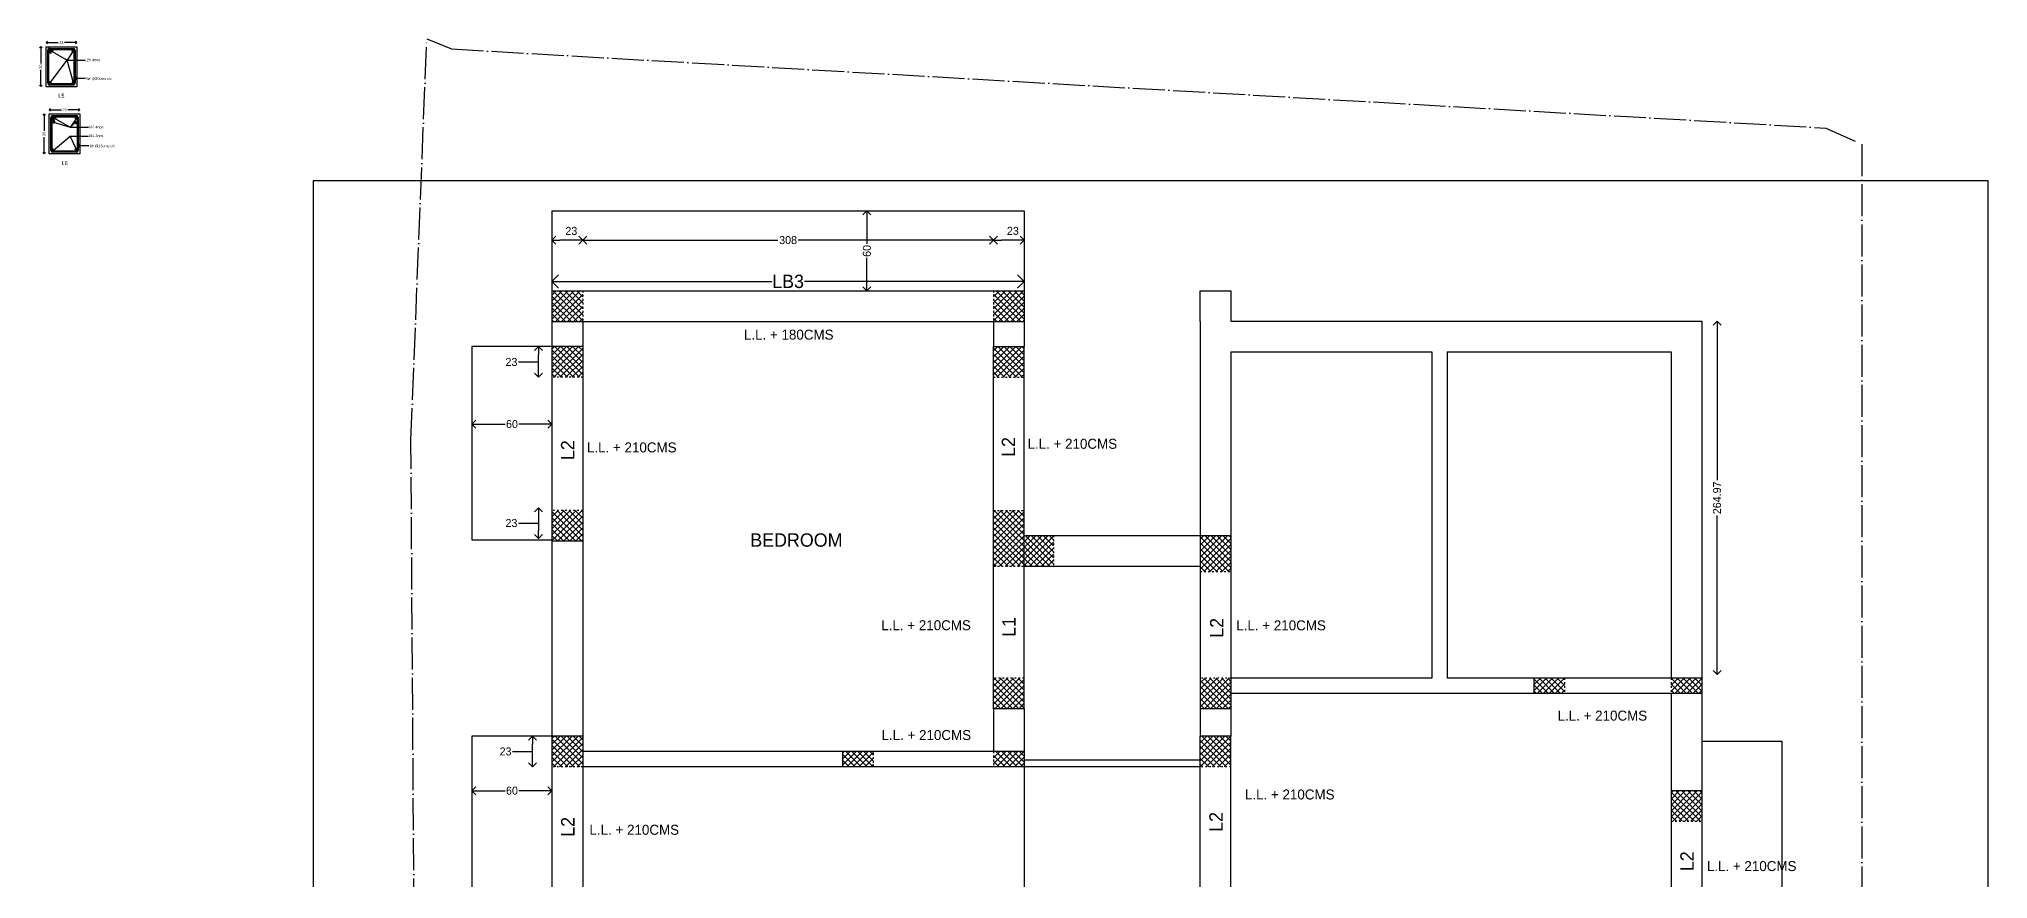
# Model space of a CAD drawing. Header units: metres. Extents: x -16 to 65907, y -5261 to 15511.
# Drawn here: x 17511 to 18972, y 2420 to 3050 of the extents above; entities that cross this region are included whole.
import ezdxf

# ---------------------------------------------------------------- set-up
doc = ezdxf.new("R2010")
doc.units = ezdxf.units.M
doc.header["$PDMODE"] = 67
doc.header["$PDSIZE"] = -5
doc.linetypes.add('ACAD_ISO03W100', pattern=[30, 12, -18])
doc.linetypes.add('ACAD_ISO04W100', pattern=[30, 24, -3, 0, -3])
doc.layers.get('0').update_dxf_attribs({"color": 6})
for name, color, linetype in [('BC-BOUNDARY', 3, 'ACAD_ISO04W100'), ('BC-CILL', 23, 'Continuous'), ('BC-DIMENSION', 8, 'Continuous'), ('BC-HATCH', 8, 'Continuous'), ('BC-LINTELS', 134, 'Continuous'), ('BC-SUNSHADE', 64, 'Continuous'), ('BC-TEXT', 7, 'Continuous'), ('BC-WALLS', 1, 'Continuous'), ('BC-WHITECOLOR', 7, 'Continuous')]:
    doc.layers.add(name, color=color, linetype=linetype)
doc.styles.add('BC-1IN10-1', font='FreeSans.ttf', dxfattribs={"height": 2})
doc.styles.add('BC-1IN10-3', font='FreeSans.ttf', dxfattribs={"height": 6})
doc.styles.add('BC-1IN50-1', font='FreeSans.ttf', dxfattribs={"height": 10})
doc.dimstyles.new('BC-1IN10-1', dxfattribs={"dimtxt": 2, "dimasz": 2, "dimexe": 0.18, "dimexo": 0.0625, "dimgap": 1, "dimtad": 0, "dimtoh": 1, "dimzin": 12, "dimdsep": 46, "dimtxsty": 'BC-1IN10-1', "dimblk": 'OPEN90', "dimcen": 0.09, "dimse1": 1, "dimse2": 1, "dimclrd": 256, "dimclre": 256, "dimclrt": 7, "dimadec": 0, "dimazin": 0, "dimtfac": 1, "dimtdec": 1, "dimtofl": 0, "dimtmove": 1, "dimatfit": 3, "dimldrblk": 'OPEN90', "dimfxl": 1, "dimtolj": 1, "dimtzin": 0, "dimlwd": -1, "dimarcsym": 0})
doc.dimstyles.new('BC-1IN10-3', dxfattribs={"dimtxt": 6, "dimasz": 6, "dimexe": 0.18, "dimexo": 0.0625, "dimgap": 1, "dimtad": 0, "dimtoh": 1, "dimzin": 12, "dimdsep": 46, "dimtxsty": 'BC-1IN10-3', "dimblk": 'OPEN90', "dimcen": 0.09, "dimse1": 1, "dimse2": 1, "dimclrd": 256, "dimclre": 256, "dimclrt": 7, "dimadec": 0, "dimazin": 0, "dimtfac": 1, "dimtdec": 1, "dimtofl": 0, "dimtmove": 1, "dimatfit": 3, "dimldrblk": 'OPEN90', "dimfxl": 1, "dimtolj": 1, "dimtzin": 0, "dimlwd": -3, "dimarcsym": 0})
doc.dimstyles.new('BC-1IN50-1', dxfattribs={"dimtxt": 10, "dimasz": 10, "dimexe": 0.18, "dimexo": 0.0625, "dimgap": 1, "dimtad": 0, "dimdec": 1, "dimzin": 12, "dimdsep": 46, "dimtxsty": 'BC-1IN50-1', "dimblk": 'OPEN90', "dimcen": 0.09, "dimse1": 1, "dimse2": 1, "dimclrd": 8, "dimclre": 256, "dimclrt": 7, "dimadec": 0, "dimazin": 0, "dimtfac": 1, "dimtdec": 0, "dimtofl": 0, "dimtmove": 1, "dimatfit": 3, "dimfxl": 1, "dimtolj": 1, "dimtzin": 0, "dimlwd": -3, "dimarcsym": 0})

# ---------------------------------------------------------------- blocks, each defined once
blk = doc.blocks.new('_OPEN90')
at = {"color": 0, "linetype": 'ByBlock'}
for p, q in [((0, 0), (-1, 0)), ((-0.5, 0.5), (0, 0)), ((0, 0), (-0.5, -0.5))]:
    blk.add_line(p, q, dxfattribs=at)
blk = doc.blocks.new('*D1713')
at = {"layer": 'BC-HATCH', "lineweight": -3}
blk.add_line((18243.7, 2899.6), (18232.7, 2899.6), dxfattribs=at)
at = {"layer": 'Defpoints', "color": 0}
for p in [(18226.7, 2899.6), (18226.7, 2861.5), (18249.7, 2861.5)]:
    blk.add_point(p, dxfattribs=at)
at = {"layer": 'BC-HATCH', "lineweight": -3, "xscale": 6, "yscale": 6, "zscale": 6, "rotation": 180}
blk.add_blockref('_OPEN90', (18226.7, 2899.6), dxfattribs=at)
at = {"layer": 'BC-HATCH', "lineweight": -3, "xscale": 6, "yscale": 6, "zscale": 6}
blk.add_blockref('_OPEN90', (18249.7, 2899.6), dxfattribs=at)
at = {"layer": 'BC-HATCH', "color": 7, "insert": (18241.2, 2906.5), "char_height": 6, "attachment_point": 5, "style": 'BC-1IN10-3'}
blk.add_mtext('\\A1;23', dxfattribs=at)
blk = doc.blocks.new('*D1714')
at = {"layer": 'BC-HATCH', "lineweight": -3}
for p, q in [((17924.7, 2899.6), (18065.1, 2899.6)), ((18220.7, 2899.6), (18080.3, 2899.6))]:
    blk.add_line(p, q, dxfattribs=at)
at = {"layer": 'Defpoints', "color": 0}
for p in [(17918.7, 2899.6), (17918.7, 2861.5), (18226.7, 2861.5)]:
    blk.add_point(p, dxfattribs=at)
at = {"layer": 'BC-HATCH', "lineweight": -3, "xscale": 6, "yscale": 6, "zscale": 6, "rotation": 180}
blk.add_blockref('_OPEN90', (17918.7, 2899.6), dxfattribs=at)
at = {"layer": 'BC-HATCH', "lineweight": -3, "xscale": 6, "yscale": 6, "zscale": 6}
blk.add_blockref('_OPEN90', (18226.7, 2899.6), dxfattribs=at)
at = {"layer": 'BC-HATCH', "color": 7, "insert": (18072.7, 2899.6), "char_height": 6, "attachment_point": 5, "style": 'BC-1IN10-3'}
blk.add_mtext('\\A1;308', dxfattribs=at)
blk = doc.blocks.new('*D1715')
at = {"layer": 'BC-HATCH', "lineweight": -3}
blk.add_line((17912.7, 2899.6), (17901.7, 2899.6), dxfattribs=at)
at = {"layer": 'Defpoints', "color": 0}
for p in [(17895.7, 2899.6), (17895.7, 2861.5), (17918.7, 2861.5)]:
    blk.add_point(p, dxfattribs=at)
at = {"layer": 'BC-HATCH', "lineweight": -3, "xscale": 6, "yscale": 6, "zscale": 6, "rotation": 180}
blk.add_blockref('_OPEN90', (17895.7, 2899.6), dxfattribs=at)
at = {"layer": 'BC-HATCH', "lineweight": -3, "xscale": 6, "yscale": 6, "zscale": 6}
blk.add_blockref('_OPEN90', (17918.7, 2899.6), dxfattribs=at)
at = {"layer": 'BC-HATCH', "color": 7, "insert": (17910.2, 2906.5), "char_height": 6, "attachment_point": 5, "style": 'BC-1IN10-3'}
blk.add_mtext('\\A1;23', dxfattribs=at)
blk = doc.blocks.new('*D1743')
at = {"layer": 'BC-DIMENSION', "linetype": 'Continuous', "lineweight": -3}
for p, q in [((18769.1, 2832.8), (18769.1, 2719.5)), ((18769.1, 2579.8), (18769.1, 2693.1))]:
    blk.add_line(p, q, dxfattribs=at)
at = {"layer": 'Defpoints', "color": 0}
for p in [(18757.7, 2838.8), (18769.1, 2838.8), (18757.7, 2573.8)]:
    blk.add_point(p, dxfattribs=at)
at = {"layer": 'BC-DIMENSION', "lineweight": -3, "xscale": 6, "yscale": 6, "zscale": 6}
for p, rotation in [((18769.1, 2838.8), 90), ((18769.1, 2573.8), 270)]:
    blk.add_blockref('_OPEN90', p, dxfattribs=dict(at, rotation=rotation))
at = {"layer": 'BC-DIMENSION', "color": 7, "insert": (18769.1, 2706.3), "char_height": 6, "attachment_point": 5, "rotation": 90, "style": 'BC-1IN10-3'}
blk.add_mtext('\\A1;264.97', dxfattribs=at)
blk = doc.blocks.new('*D1757')
at = {"layer": 'BC-WHITECOLOR', "linetype": 'Continuous'}
for p, q in [((17518.4, 3047.7), (17525.5, 3047.7)), ((17537.4, 3047.7), (17530.3, 3047.7))]:
    blk.add_line(p, q, dxfattribs=at)
at = {"layer": 'Defpoints', "color": 0}
for p in [(17516.4, 3044.7), (17539.4, 3047.7), (17539.4, 3044.7)]:
    blk.add_point(p, dxfattribs=at)
at = {"layer": 'BC-WHITECOLOR', "xscale": 2, "yscale": 2, "zscale": 2, "rotation": 180}
blk.add_blockref('_OPEN90', (17516.4, 3047.7), dxfattribs=at)
at = {"layer": 'BC-WHITECOLOR', "xscale": 2, "yscale": 2, "zscale": 2}
blk.add_blockref('_OPEN90', (17539.4, 3047.7), dxfattribs=at)
at = {"layer": 'BC-WHITECOLOR', "color": 7, "insert": (17527.9, 3047.7), "char_height": 2, "attachment_point": 5, "style": 'BC-1IN10-1'}
blk.add_mtext('\\A1;23', dxfattribs=at)
blk = doc.blocks.new('*D1758')
at = {"layer": 'BC-WHITECOLOR', "linetype": 'Continuous'}
for p, q in [((17512.4, 3042.7), (17512.4, 3032.1)), ((17512.4, 3016.7), (17512.4, 3027.3))]:
    blk.add_line(p, q, dxfattribs=at)
at = {"layer": 'Defpoints', "color": 0}
for p in [(17512.4, 3044.7), (17516.4, 3044.7), (17516.4, 3014.7)]:
    blk.add_point(p, dxfattribs=at)
at = {"layer": 'BC-WHITECOLOR', "xscale": 2, "yscale": 2, "zscale": 2}
for p, rotation in [((17512.4, 3044.7), 90), ((17512.4, 3014.7), 270)]:
    blk.add_blockref('_OPEN90', p, dxfattribs=dict(at, rotation=rotation))
at = {"layer": 'BC-WHITECOLOR', "color": 7, "insert": (17512.4, 3029.7), "char_height": 2, "attachment_point": 5, "rotation": 90, "style": 'BC-1IN10-1'}
blk.add_mtext('\\A1;30', dxfattribs=at)
blk = doc.blocks.new('*D1947')
at = {"layer": 'BC-DIMENSION', "color": 8, "linetype": 'Continuous', "lineweight": -3}
for p, q in [((17905.7, 2868.6), (18060.4, 2868.6)), ((18239.7, 2868.6), (18085, 2868.6))]:
    blk.add_line(p, q, dxfattribs=at)
at = {"layer": 'Defpoints', "color": 0}
for p in [(18249.7, 2868.6), (17895.7, 2861.5), (18249.7, 2861.5)]:
    blk.add_point(p, dxfattribs=at)
at = {"layer": 'BC-DIMENSION', "color": 8, "lineweight": -3, "xscale": 10, "yscale": 10, "zscale": 10, "rotation": 180}
blk.add_blockref('_OPEN90', (17895.7, 2868.6), dxfattribs=at)
at = {"layer": 'BC-DIMENSION', "color": 8, "lineweight": -3, "xscale": 10, "yscale": 10, "zscale": 10}
blk.add_blockref('_OPEN90', (18249.7, 2868.6), dxfattribs=at)
at = {"layer": 'BC-DIMENSION', "color": 7, "insert": (18072.7, 2868.6), "char_height": 10, "attachment_point": 5, "style": 'BC-1IN50-1'}
blk.add_mtext('\\A1;{LB3}', dxfattribs=at)
blk = doc.blocks.new('*D1951')
at = {"layer": 'BC-HATCH', "lineweight": -3}
for p, q in [((17841.7, 2761.6), (17860.5, 2761.6)), ((17889.7, 2761.6), (17870.9, 2761.6))]:
    blk.add_line(p, q, dxfattribs=at)
at = {"layer": 'Defpoints', "color": 0}
for p in [(17835.7, 2819.7), (17895.7, 2819.7), (17835.7, 2761.6)]:
    blk.add_point(p, dxfattribs=at)
at = {"layer": 'BC-HATCH', "lineweight": -3, "xscale": 6, "yscale": 6, "zscale": 6, "rotation": 180}
blk.add_blockref('_OPEN90', (17835.7, 2761.6), dxfattribs=at)
at = {"layer": 'BC-HATCH', "lineweight": -3, "xscale": 6, "yscale": 6, "zscale": 6}
blk.add_blockref('_OPEN90', (17895.7, 2761.6), dxfattribs=at)
at = {"layer": 'BC-HATCH', "color": 7, "insert": (17865.7, 2761.6), "char_height": 6, "attachment_point": 5, "style": 'BC-1IN10-3'}
blk.add_mtext('\\A1;60', dxfattribs=at)
blk = doc.blocks.new('*D1952')
at = {"layer": 'BC-HATCH', "lineweight": -3}
for p, q in [((17870.6, 2808.2), (17872.6, 2808.2)), ((17872.6, 2808.2), (17885.6, 2808.2)), ((17885.6, 2802.7), (17885.6, 2813.7))]:
    blk.add_line(p, q, dxfattribs=at)
at = {"layer": 'Defpoints', "color": 0}
for p in [(17885.6, 2819.7), (17895.7, 2819.7), (17895.7, 2796.7)]:
    blk.add_point(p, dxfattribs=at)
at = {"layer": 'BC-HATCH', "lineweight": -3, "xscale": 6, "yscale": 6, "zscale": 6}
for p, rotation in [((17885.6, 2819.7), 90), ((17885.6, 2796.7), 270)]:
    blk.add_blockref('_OPEN90', p, dxfattribs=dict(at, rotation=rotation))
at = {"layer": 'BC-HATCH', "color": 7, "insert": (17865.3, 2808.2), "char_height": 6, "attachment_point": 5, "style": 'BC-1IN10-3'}
blk.add_mtext('\\A1;23', dxfattribs=at)
blk = doc.blocks.new('*D1953')
at = {"layer": 'BC-HATCH', "lineweight": -3}
for p, q in [((17885.6, 2692.9), (17885.6, 2681.9)), ((17870.6, 2687.4), (17872.6, 2687.4)), ((17872.6, 2687.4), (17885.6, 2687.4))]:
    blk.add_line(p, q, dxfattribs=at)
at = {"layer": 'Defpoints', "color": 0}
for p in [(17895.7, 2698.9), (17885.6, 2675.9), (17895.7, 2675.9)]:
    blk.add_point(p, dxfattribs=at)
at = {"layer": 'BC-HATCH', "lineweight": -3, "xscale": 6, "yscale": 6, "zscale": 6}
for p, rotation in [((17885.6, 2698.9), 90), ((17885.6, 2675.9), 270)]:
    blk.add_blockref('_OPEN90', p, dxfattribs=dict(at, rotation=rotation))
at = {"layer": 'BC-HATCH', "color": 7, "insert": (17865.3, 2687.4), "char_height": 6, "attachment_point": 5, "style": 'BC-1IN10-3'}
blk.add_mtext('\\A1;23', dxfattribs=at)
blk = doc.blocks.new('*D1957')
at = {"layer": 'BC-HATCH', "lineweight": -3}
for p, q in [((18131.8, 2915.5), (18131.8, 2896.7)), ((18131.8, 2867.5), (18131.8, 2886.3))]:
    blk.add_line(p, q, dxfattribs=at)
at = {"layer": 'Defpoints', "color": 0}
for p in [(18072.7, 2921.5), (18131.8, 2921.5), (18072.7, 2861.5)]:
    blk.add_point(p, dxfattribs=at)
at = {"layer": 'BC-HATCH', "lineweight": -3, "xscale": 6, "yscale": 6, "zscale": 6}
for p, rotation in [((18131.8, 2921.5), 90), ((18131.8, 2861.5), 270)]:
    blk.add_blockref('_OPEN90', p, dxfattribs=dict(at, rotation=rotation))
at = {"layer": 'BC-HATCH', "color": 7, "insert": (18131.8, 2891.5), "char_height": 6, "attachment_point": 5, "rotation": 90, "style": 'BC-1IN10-3'}
blk.add_mtext('\\A1;60', dxfattribs=at)
blk = doc.blocks.new('*D1958')
at = {"layer": 'BC-HATCH', "lineweight": -3}
for p, q in [((17841.7, 2486.7), (17860.5, 2486.7)), ((17889.7, 2486.7), (17870.9, 2486.7))]:
    blk.add_line(p, q, dxfattribs=at)
at = {"layer": 'Defpoints', "color": 0}
for p in [(17835.7, 2504.6), (17895.7, 2504.6), (17835.7, 2486.7)]:
    blk.add_point(p, dxfattribs=at)
at = {"layer": 'BC-HATCH', "lineweight": -3, "xscale": 6, "yscale": 6, "zscale": 6, "rotation": 180}
blk.add_blockref('_OPEN90', (17835.7, 2486.7), dxfattribs=at)
at = {"layer": 'BC-HATCH', "lineweight": -3, "xscale": 6, "yscale": 6, "zscale": 6}
blk.add_blockref('_OPEN90', (17895.7, 2486.7), dxfattribs=at)
at = {"layer": 'BC-HATCH', "color": 7, "insert": (17865.7, 2486.7), "char_height": 6, "attachment_point": 5, "style": 'BC-1IN10-3'}
blk.add_mtext('\\A1;60', dxfattribs=at)
blk = doc.blocks.new('*D1959')
at = {"layer": 'BC-HATCH', "lineweight": -3}
for p, q in [((17866.1, 2516.1), (17868.1, 2516.1)), ((17868.1, 2516.1), (17881.2, 2516.1)), ((17881.2, 2510.6), (17881.2, 2521.6))]:
    blk.add_line(p, q, dxfattribs=at)
at = {"layer": 'Defpoints', "color": 0}
for p in [(17881.2, 2527.6), (17895.7, 2527.6), (17895.7, 2504.6)]:
    blk.add_point(p, dxfattribs=at)
at = {"layer": 'BC-HATCH', "lineweight": -3, "xscale": 6, "yscale": 6, "zscale": 6}
for p, rotation in [((17881.2, 2527.6), 90), ((17881.2, 2504.6), 270)]:
    blk.add_blockref('_OPEN90', p, dxfattribs=dict(at, rotation=rotation))
at = {"layer": 'BC-HATCH', "color": 7, "insert": (17860.9, 2516.1), "char_height": 6, "attachment_point": 5, "style": 'BC-1IN10-3'}
blk.add_mtext('\\A1;23', dxfattribs=at)
blk = doc.blocks.new('*D1967')
at = {"layer": 'BC-WHITECOLOR', "linetype": 'Continuous'}
for p, q in [((17520.8, 2997.3), (17527.9, 2997.3)), ((17539.8, 2997.3), (17532.8, 2997.3))]:
    blk.add_line(p, q, dxfattribs=at)
at = {"layer": 'Defpoints', "color": 0}
for p in [(17541.8, 2997.3), (17518.8, 2994.2), (17541.8, 2994.2)]:
    blk.add_point(p, dxfattribs=at)
at = {"layer": 'BC-WHITECOLOR', "xscale": 2, "yscale": 2, "zscale": 2, "rotation": 180}
blk.add_blockref('_OPEN90', (17518.8, 2997.3), dxfattribs=at)
at = {"layer": 'BC-WHITECOLOR', "xscale": 2, "yscale": 2, "zscale": 2}
blk.add_blockref('_OPEN90', (17541.8, 2997.3), dxfattribs=at)
at = {"layer": 'BC-WHITECOLOR', "color": 7, "insert": (17530.3, 2997.3), "char_height": 2, "attachment_point": 5, "style": 'BC-1IN10-1'}
blk.add_mtext('\\A1;23', dxfattribs=at)
blk = doc.blocks.new('*D1968')
at = {"layer": 'BC-WHITECOLOR', "linetype": 'Continuous'}
for p, q in [((17514.9, 2992.2), (17514.9, 2981.6)), ((17514.9, 2966.2), (17514.9, 2976.8))]:
    blk.add_line(p, q, dxfattribs=at)
at = {"layer": 'Defpoints', "color": 0}
for p in [(17514.9, 2994.2), (17518.8, 2994.2), (17518.8, 2964.2)]:
    blk.add_point(p, dxfattribs=at)
at = {"layer": 'BC-WHITECOLOR', "xscale": 2, "yscale": 2, "zscale": 2}
for p, rotation in [((17514.9, 2994.2), 90), ((17514.9, 2964.2), 270)]:
    blk.add_blockref('_OPEN90', p, dxfattribs=dict(at, rotation=rotation))
at = {"layer": 'BC-WHITECOLOR', "color": 7, "insert": (17514.9, 2979.2), "char_height": 2, "attachment_point": 5, "rotation": 90, "style": 'BC-1IN10-1'}
blk.add_mtext('\\A1;30', dxfattribs=at)

msp = doc.modelspace()

# ---------------------------------------------------------------- hatches: boundary and pattern name
at = {"layer": 'BC-HATCH', "linetype": 'Continuous'}
h = msp.add_hatch(dxfattribs=at)
h.set_pattern_fill('ANSI37', color=256, style=0)
h.paths.add_polyline_path([(17918.704, 2838.495), (17918.704, 2861.495), (17895.704, 2861.495), (17895.704, 2838.495)])
h = msp.add_hatch(dxfattribs=at)
h.set_pattern_fill('ANSI37', color=256, style=0)
h.paths.add_polyline_path([(18249.704, 2838.495), (18249.704, 2861.495), (18226.704, 2861.495), (18226.704, 2838.495)])
h = msp.add_hatch(dxfattribs=at)
h.set_pattern_fill('ANSI37', color=256, style=0)
h.paths.add_polyline_path([(17918.704, 2796.732), (17918.704, 2819.732), (17895.704, 2819.732), (17895.704, 2796.732)])
h = msp.add_hatch(dxfattribs=at)
h.set_pattern_fill('ANSI37', color=256, style=0)
h.paths.add_polyline_path([(18249.704, 2796.732), (18249.704, 2819.732), (18226.704, 2819.732), (18226.704, 2796.732)])
h = msp.add_hatch(dxfattribs=at)
h.set_pattern_fill('ANSI37', color=256, style=0)
h.paths.add_polyline_path([(17918.704, 2673.732), (17918.704, 2696.732), (17895.704, 2696.732), (17895.704, 2673.732)])
h = msp.add_hatch(dxfattribs=at)
h.set_pattern_fill('ANSI37', color=256, style=0)
h.paths.add_polyline_path([(18249.704, 2654.968), (18249.704, 2696.732), (18226.704, 2696.732), (18226.704, 2654.968)])
h = msp.add_hatch(dxfattribs=at)
h.set_pattern_fill('ANSI37', color=256, style=0)
h.paths.add_polyline_path([(18271.704, 2654.968), (18271.704, 2677.968), (18249.704, 2677.968), (18249.704, 2654.968)])
h = msp.add_hatch(dxfattribs=at)
h.set_pattern_fill('ANSI37', color=256, style=0)
h.paths.add_polyline_path([(18404.704, 2651.068), (18404.704, 2677.968), (18381.704, 2677.968), (18381.704, 2651.068)])
h = msp.add_hatch(dxfattribs=at)
h.set_pattern_fill('ANSI37', color=256, style=0)
h.paths.add_polyline_path([(18249.704, 2548.068), (18249.704, 2571.068), (18226.704, 2571.068), (18226.704, 2548.068)])
h = msp.add_hatch(dxfattribs=at)
h.set_pattern_fill('ANSI37', color=256, style=0)
h.paths.add_polyline_path([(18404.704, 2548.068), (18404.704, 2571.068), (18381.704, 2571.068), (18381.704, 2548.068)])
h = msp.add_hatch(dxfattribs=at)
h.set_pattern_fill('ANSI37', color=256, style=0)
h.paths.add_polyline_path([(18654.704, 2559.568), (18654.704, 2571.068), (18631.704, 2571.068), (18631.704, 2559.568)])
h = msp.add_hatch(dxfattribs=at)
h.set_pattern_fill('ANSI37', color=256, style=0)
h.paths.add_polyline_path([(18757.704, 2559.568), (18757.704, 2571.068), (18734.704, 2571.068), (18734.704, 2559.568)])
h = msp.add_hatch(dxfattribs=at)
h.set_pattern_fill('ANSI37', color=256, style=0)
h.paths.add_polyline_path([(17918.704, 2504.568), (17918.704, 2527.568), (17895.704, 2527.568), (17895.704, 2504.568)])
h = msp.add_hatch(dxfattribs=at)
h.set_pattern_fill('ANSI37', color=256, style=0)
h.paths.add_polyline_path([(18136.704, 2504.568), (18136.704, 2516.068), (18113.704, 2516.068), (18113.704, 2504.568)])
h = msp.add_hatch(dxfattribs=at)
h.set_pattern_fill('ANSI37', color=256, style=0)
h.paths.add_polyline_path([(18249.704, 2504.568), (18249.704, 2516.068), (18226.704, 2516.068), (18226.704, 2504.568)])
h = msp.add_hatch(dxfattribs=at)
h.set_pattern_fill('ANSI37', color=256, style=0)
h.paths.add_polyline_path([(18404.704, 2504.568), (18404.704, 2527.568), (18381.704, 2527.568), (18381.704, 2504.568)])
at = {"layer": 'BC-HATCH', "linetype": 'ACAD_ISO03W100'}
h = msp.add_hatch(dxfattribs=at)
h.set_pattern_fill('ANSI37', color=256, style=0)
h.paths.add_polyline_path([(18757.704, 2463.778), (18757.704, 2486.778), (18734.704, 2486.778), (18734.704, 2463.778)])
at = {"layer": 'BC-WHITECOLOR', "linetype": 'Continuous'}
h = msp.add_hatch(color=256, dxfattribs=at)
edge = h.paths.add_edge_path()
edge.add_arc((17518.952, 3042.122), 0.5, 0, 360)
h = msp.add_hatch(color=256, dxfattribs=at)
edge = h.paths.add_edge_path()
edge.add_arc((17536.852, 3042.122), 0.5, 0, 360)
h = msp.add_hatch(color=256, dxfattribs=at)
edge = h.paths.add_edge_path()
edge.add_arc((17518.952, 3017.222), 0.5, 0, 360)
h = msp.add_hatch(color=256, dxfattribs=at)
edge = h.paths.add_edge_path()
edge.add_arc((17536.852, 3017.222), 0.5, 0, 360)
h = msp.add_hatch(color=256, dxfattribs=at)
edge = h.paths.add_edge_path()
edge.add_arc((17521.4, 2991.647), 0.5, 0, 360)
h = msp.add_hatch(color=256, dxfattribs=at)
edge = h.paths.add_edge_path()
edge.add_arc((17521.4, 2988.059), 0.5, 0, 360)
h = msp.add_hatch(color=256, dxfattribs=at)
edge = h.paths.add_edge_path()
edge.add_arc((17539.3, 2991.647), 0.5, 0, 360)
h = msp.add_hatch(color=256, dxfattribs=at)
edge = h.paths.add_edge_path()
edge.add_arc((17539.3, 2988.059), 0.5, 0, 360)
h = msp.add_hatch(color=256, dxfattribs=at)
edge = h.paths.add_edge_path()
edge.add_arc((17521.4, 2966.747), 0.5, 0, 360)
h = msp.add_hatch(color=256, dxfattribs=at)
edge = h.paths.add_edge_path()
edge.add_arc((17539.3, 2966.747), 0.5, 0, 360)

# ---------------------------------------------------------------- linework, layer by layer
msp.add_line((18404.704, 2571.068), (18404.704, 2571.068))
at = {"layer": 'BC-BOUNDARY'}
for p, q in [((17789.953, 2749.699), (17801.852, 3050.454)), ((17801.852, 3050.454), (17820.392, 3042.952)), ((17820.392, 3042.952), (18850.762, 2983.675)), ((18850.762, 2983.675), (18877.746, 2971.604)), ((18877.746, 2971.604), (18877.746, 1669.38)), ((17797.68, 1584.209), (17789.953, 2749.699))]:
    msp.add_line(p, q, dxfattribs=at)
at = {"layer": 'BC-CILL'}
msp.add_line((18381.704, 2504.568), (18249.704, 2504.568), dxfattribs=at)
at = {"layer": 'BC-LINTELS'}
for p, q in [((17895.704, 2861.495), (17895.704, 2838.495)), ((17895.704, 2861.495), (18249.704, 2861.495)), ((18249.704, 2861.495), (18249.704, 2838.495)), ((17895.704, 2838.495), (18249.704, 2838.495)), ((17895.704, 2819.732), (17895.704, 2673.732)), ((17918.704, 2819.732), (17895.704, 2819.732)), ((17918.704, 2819.732), (17918.704, 2673.732)), ((18226.704, 2548.068), (18226.704, 2819.732)), ((18226.704, 2819.732), (18249.704, 2819.732)), ((18249.704, 2548.068), (18249.704, 2819.732)), ((18249.704, 2677.968), (18404.704, 2677.968)), ((18381.704, 2677.968), (18381.704, 2548.068)), ((18404.704, 2677.968), (18404.704, 2548.068)), ((17918.704, 2673.732), (17895.704, 2673.732)), ((18249.704, 2654.968), (18381.704, 2654.968)), ((18757.704, 2571.068), (18631.704, 2571.068)), ((18631.704, 2571.068), (18631.704, 2559.568)), ((18757.704, 2559.568), (18631.704, 2559.568)), ((18757.704, 2571.068), (18757.704, 2559.568)), ((18404.704, 2548.068), (18381.704, 2548.068)), ((17895.704, 2527.568), (17895.704, 2381.568)), ((17918.704, 2527.568), (17895.704, 2527.568)), ((17918.704, 2527.568), (17918.704, 2381.568)), ((18249.704, 2516.068), (18113.704, 2516.068)), ((18249.704, 2516.068), (18249.704, 2504.568)), ((18381.704, 2391.568), (18381.704, 2527.568)), ((18404.704, 2527.568), (18381.704, 2527.568)), ((18404.704, 2391.568), (18404.704, 2527.568)), ((18249.704, 2504.568), (18113.704, 2504.568)), ((18734.704, 2486.778), (18757.704, 2486.778))]:
    msp.add_line(p, q, dxfattribs=at)
at = {"layer": 'BC-LINTELS', "linetype": 'Continuous'}
for p, q in [((18113.704, 2504.568), (18113.704, 2516.068)), ((18734.704, 2486.778), (18734.704, 2380.778)), ((18757.704, 2486.778), (18757.704, 2380.778))]:
    msp.add_line(p, q, dxfattribs=at)
at = {"layer": 'BC-SUNSHADE'}
for p, q in [((17895.704, 2921.495), (18249.704, 2921.495)), ((17895.704, 2921.495), (17895.704, 2861.495)), ((18249.704, 2921.495), (18249.704, 2861.495)), ((17835.704, 2527.568), (17835.704, 2381.568)), ((18757.704, 2523.778), (18817.704, 2523.778)), ((18817.704, 2523.778), (18817.704, 2343.778))]:
    msp.add_line(p, q, dxfattribs=at)
at = {"layer": 'BC-SUNSHADE', "linetype": 'Continuous'}
for p, q in [((17895.704, 2819.732), (17835.704, 2819.732)), ((17835.704, 2819.732), (17835.704, 2674.756)), ((17835.704, 2674.756), (17895.704, 2674.756)), ((17895.704, 2527.568), (17835.704, 2527.568))]:
    msp.add_line(p, q, dxfattribs=at)
at = {"layer": 'BC-WALLS'}
for p, q in [((18381.704, 2861.495), (18404.704, 2861.495)), ((18381.704, 2838.495), (18381.704, 2861.495)), ((18404.704, 2861.495), (18404.704, 2838.78)), ((17895.704, 2838.495), (17895.704, 2819.732)), ((17918.704, 2838.495), (17918.704, 2819.732)), ((18226.704, 2838.495), (18226.704, 2819.732)), ((18249.704, 2838.495), (18249.704, 2819.732)), ((18381.704, 2838.495), (18381.704, 2677.968)), ((18404.704, 2838.78), (18757.704, 2838.78)), ((18757.704, 2838.78), (18757.704, 2571.068)), ((18404.704, 2815.78), (18555.204, 2815.78)), ((18404.704, 2815.78), (18404.704, 2677.968)), ((18555.204, 2815.78), (18555.204, 2571.068)), ((18566.704, 2815.78), (18566.704, 2571.068)), ((18566.704, 2815.78), (18734.704, 2815.78)), ((18734.704, 2815.78), (18734.704, 2571.068)), ((17895.704, 2673.732), (17895.704, 2527.568)), ((17918.704, 2673.732), (17918.704, 2527.568)), ((18381.704, 2646.068), (18381.704, 2646.068)), ((18555.204, 2571.068), (18404.704, 2571.068)), ((18631.704, 2559.568), (18404.704, 2559.568)), ((18631.704, 2571.068), (18566.704, 2571.068)), ((18734.704, 2559.568), (18734.704, 2486.778)), ((18757.704, 2559.568), (18757.704, 2486.778)), ((18226.704, 2548.068), (18226.704, 2516.068)), ((18249.704, 2548.068), (18226.704, 2548.068)), ((18249.704, 2548.068), (18249.704, 2516.068)), ((18381.704, 2548.068), (18381.704, 2527.568)), ((18404.704, 2548.068), (18404.704, 2527.568)), ((18113.704, 2516.068), (17918.704, 2516.068)), ((17918.704, 2504.568), (17918.704, 2441.068)), ((18113.704, 2504.568), (17918.704, 2504.568))]:
    msp.add_line(p, q, dxfattribs=at)
at = {"layer": 'BC-WHITECOLOR', "linetype": 'Continuous'}
for p, q in [((17517.652, 3017.222), (17517.652, 3042.122)), ((17518.452, 3040.783), (17519.8, 3039.435)), ((17518.598, 3041.768), (17520.366, 3040)), ((17518.952, 3043.422), (17536.852, 3043.422)), ((17519.305, 3042.475), (17521.073, 3040.707)), ((17519.8, 3039.435), (17520.366, 3040)), ((17519.871, 3043.041), (17521.639, 3041.273)), ((17521.073, 3040.707), (17521.639, 3041.273)), ((17538.152, 3042.122), (17538.152, 3017.222)), ((17536.852, 3015.922), (17518.952, 3015.922)), ((17520.1, 2966.747), (17520.1, 2991.647)), ((17520.9, 2990.309), (17522.249, 2988.96)), ((17521.046, 2991.294), (17522.814, 2989.526)), ((17521.4, 2992.947), (17539.3, 2992.947)), ((17521.754, 2992.001), (17523.521, 2990.233)), ((17522.249, 2988.96), (17522.814, 2989.526)), ((17522.319, 2992.566), (17524.087, 2990.799)), ((17523.521, 2990.233), (17524.087, 2990.799)), ((17540.6, 2991.647), (17540.6, 2966.747)), ((17539.3, 2965.447), (17521.4, 2965.447))]:
    msp.add_line(p, q, dxfattribs=at)
at = {"layer": 'BC-WHITECOLOR', "linetype": 'ACAD_ISO03W100', "ltscale": 0.1}
for p, q in [((17918.704, 2861.495), (17918.704, 2838.495)), ((18226.704, 2861.495), (18226.704, 2838.495)), ((17918.704, 2796.732), (17895.704, 2796.732)), ((18226.704, 2796.732), (18249.704, 2796.732)), ((17918.704, 2696.732), (17895.704, 2696.732)), ((18226.704, 2696.732), (18249.704, 2696.732)), ((18271.704, 2677.968), (18271.704, 2654.968)), ((18226.704, 2654.968), (18249.704, 2654.968)), ((18381.704, 2651.068), (18404.704, 2651.068)), ((18249.704, 2571.068), (18226.704, 2571.068)), ((18404.704, 2571.068), (18381.704, 2571.068)), ((18654.704, 2571.068), (18654.704, 2559.568)), ((18734.704, 2571.068), (18734.704, 2559.568)), ((18136.704, 2504.568), (18136.704, 2516.068)), ((18226.704, 2516.068), (18226.704, 2504.568)), ((17918.704, 2504.568), (17895.704, 2504.568)), ((18404.704, 2504.568), (18381.704, 2504.568)), ((18734.704, 2463.778), (18757.704, 2463.778))]:
    msp.add_line(p, q, dxfattribs=at)
at = {"layer": 'BC-WHITECOLOR'}
for p, q in [((18381.704, 2509.568), (18249.704, 2509.568)), ((18249.704, 2504.568), (18249.704, 2134.668)), ((18381.704, 2504.568), (18249.704, 2504.568))]:
    msp.add_line(p, q, dxfattribs=at)
at = {"layer": 'BC-WHITECOLOR', "linetype": 'Continuous'}
for points in [[(17516.402, 3014.672), (17516.402, 3044.672), (17539.402, 3044.672), (17539.402, 3014.672)], [(17518.85, 2964.197), (17518.85, 2994.197), (17541.85, 2994.197), (17541.85, 2964.197)]]:
    msp.add_lwpolyline(points, close=True, dxfattribs=at)
for points in [[(17520.29, 3042.622), (17536.852, 3042.622, -0.41421356), (17537.352, 3042.122), (17537.352, 3017.222, -0.41421356), (17536.852, 3016.722), (17518.952, 3016.722, -0.41421356), (17518.452, 3017.222), (17518.452, 3042.122, -0.41421356), (17518.952, 3042.622, -0.41421356)], [(17522.738, 2992.147), (17539.3, 2992.147, -0.41421356), (17539.8, 2991.647), (17539.8, 2966.747, -0.41421356), (17539.3, 2966.247), (17521.4, 2966.247, -0.41421356), (17520.9, 2966.747), (17520.9, 2991.647, -0.41421356), (17521.4, 2992.147, -0.41421356)]]:
    msp.add_lwpolyline(points, format="xyb", dxfattribs=at)
for centre in [(17518.952, 3042.122), (17536.852, 3042.122), (17518.952, 3017.222), (17536.852, 3017.222), (17521.4, 2991.647), (17521.4, 2988.059), (17539.3, 2991.647), (17539.3, 2988.059), (17521.4, 2966.747), (17539.3, 2966.747)]:
    msp.add_circle(centre, 0.5, dxfattribs=at)
for centre, start, end in [((17518.952, 3042.122), 45, 180), ((17536.852, 3042.122), 360, 90), ((17518.952, 3017.222), 180, 270), ((17536.852, 3017.222), 270, 0), ((17521.4, 2991.647), 45, 180), ((17539.3, 2991.647), 360, 90), ((17521.4, 2966.747), 180, 270), ((17539.3, 2966.747), 270, 0)]:
    msp.add_arc(centre, 1.3, start, end, dxfattribs=at)
at = {"layer": 'Defpoints'}
msp.add_lwpolyline([(17716.663, 2944.013), (17716.663, 1817.967), (18972.233, 1817.967), (18972.233, 2944.013)], close=True, dxfattribs=at)

# ---------------------------------------------------------------- texts
at = {"layer": 'BC-SUNSHADE', "color": 7, "linetype": 'Continuous', "char_height": 10, "width": 172.6572, "attachment_point": 5, "rotation": 90, "style": 'BC-1IN50-1'}
for s, insert in [('{\\pxqc;L2}', (17907.435, 2742.087)), ('{\\pxqc;L2}', (18237.895, 2744.468)), ('{\\pxqc;L1}', (18238.225, 2609.476)), ('{\\pxqc;L2}', (18394.032, 2608.809)), ('{\\pxqc;L2}', (18393.478, 2463.262)), ('{\\pxqc;L2}', (17907.577, 2459.56)), ('{\\pxqc;L2}', (18746.574, 2433.798))]:
    msp.add_mtext(s, dxfattribs=dict(at, insert=insert))
at = {"layer": 'BC-TEXT', "style": 'BC-1IN50-1'}
for s, insert, char_height, width, attachment_point in [('{\\pxql;\\FARSimp.shx|c0;{\\C7;\\PL.L. + 180CMS}}', (18039.589, 2834.914), 7.5, 105.17023, 4), ('{\\pxql;\\FARSimp.shx|c0;{\\C7;L.L. + 210CMS}}', (17921.913, 2744.079), 7.5, 105.17023, 4), ('{\\pxql;\\FARSimp.shx|c0;{\\C7;\\PL.L. + 210CMS}}', (18252.174, 2753.05), 7.5, 105.17023, 4), ('{\\fUbuntu|b0|i0|c0|p34;{\\C7;BEDROOM}}', (18078.922, 2674.613), 10, 156.4473, 5), ('{\\pxql;\\fUbuntu|b0|i0|c0|p34;{\\C7;L.L. + 210CMS}}', (18142.556, 2610.733), 7.5, 105.17023, 4), ('{\\pxql;\\fUbuntu|b0|i0|c0|p34;{\\C7;L.L. + 210CMS}}', (18408.666, 2610.652), 7.5, 105.17023, 4), ('{\\pxql;\\fUbuntu|b0|i0|c0|p34;{\\C7;L.L. + 210CMS}}', (18649.546, 2542.934), 7.5, 105.17023, 4), ('{\\pxql;\\fUbuntu|b0|i0|c0|p34;{\\C7;L.L. + 210CMS}}', (18142.715, 2528.381), 7.5, 105.17023, 4), ('{\\pxql;\\fUbuntu|b0|i0|c0|p34;{\\C7;L.L. + 210CMS}}', (18415.168, 2483.796), 7.5, 105.17023, 4), ('{\\pxql;\\fUbuntu|b0|i0|c0|p34;{\\C7;L.L. + 210CMS}}', (17923.802, 2457.33), 7.5, 105.17023, 4), ('{\\pxql;\\FARSimp.shx|c0;{\\C7;\\PL.L. + 210CMS}}', (18761.466, 2436.364), 7.5, 105.17023, 4)]:
    msp.add_mtext(s, dxfattribs=dict(at, insert=insert, char_height=char_height, width=width, attachment_point=attachment_point))
at = {"layer": 'BC-WHITECOLOR', "color": 7, "linetype": 'Continuous', "char_height": 2, "style": 'BC-1IN10-1'}
for s, insert, width, attachment_point in [('12# 4nos', (17545.548, 3033.765), 20.59227, 7), ('{8# @20cms c/c}', (17546.671, 3019.319), 25.89402, 7), ('\\pxqc;{\\H1.5x;L5}', (17527.902, 3007.826), 34.34249, 5), ('{16# 4nos}', (17547.996, 2983.291), 20.59227, 7), ('{16# 2nos}', (17547.996, 2976.854), 20.59227, 7), ('{8# @15cms c/c}', (17549.12, 2968.845), 25.89402, 7), ('{\\pxqc;\\H1.5x;L6}', (17530.35, 2957.351), 34.34249, 5)]:
    msp.add_mtext(s, dxfattribs=dict(at, insert=insert, width=width, attachment_point=attachment_point))

# ---------------------------------------------------------------- dimensions: what is measured, and where the dimension line sits
at = {"layer": 'BC-DIMENSION', "linetype": 'Continuous'}
dim = msp.add_linear_dim(base=(18249.704, 2868.603), p1=(17895.704, 2861.495), p2=(18249.704, 2861.495), text='{LB3}', dimstyle='BC-1IN50-1', override={"dimtolj": 1}, dxfattribs=at)
dim.commit()
dim.dimension.update_dxf_attribs({"geometry": '*D1947', "text_midpoint": (18072.704, 2868.603)})
dim = msp.add_linear_dim(base=(18769.1, 2838.78), p1=(18757.704, 2573.811), p2=(18757.704, 2838.78), angle=90, dimstyle='BC-1IN10-3', override={"dimlfac": 1}, dxfattribs=at)
dim.commit()
dim.dimension.update_dxf_attribs({"geometry": '*D1743', "text_midpoint": (18769.1, 2706.296)})
at = {"layer": 'BC-HATCH'}
for base, p1, p2, picture, middle in [((17895.704, 2899.589), (17918.704, 2861.495), (17895.704, 2861.495), '*D1715', (17910.204, 2906.458)), ((18226.704, 2899.589), (18249.704, 2861.495), (18226.704, 2861.495), '*D1713', (18241.204, 2906.458)), ((17918.704, 2899.589), (18226.704, 2861.495), (17918.704, 2861.495), '*D1714', (18072.704, 2899.589))]:
    dim = msp.add_linear_dim(base=base, p1=p1, p2=p2, dimstyle='BC-1IN10-3', dxfattribs=at)
    dim.commit()
    dim.dimension.update_dxf_attribs({"geometry": picture, "text_midpoint": middle})
for base, p1, p2, angle, picture, middle in [((18131.779, 2921.495), (18072.704, 2861.495), (18072.704, 2921.495), 90, '*D1957', (18131.779, 2891.495)), ((17885.619, 2819.732), (17895.704, 2796.732), (17895.704, 2819.732), 90, '*D1952', (17869.56, 2808.232)), ((17885.619, 2675.927), (17895.704, 2698.927), (17895.704, 2675.927), 270, '*D1953', (17869.56, 2687.427)), ((17881.165, 2527.568), (17895.704, 2504.568), (17895.704, 2527.568), 90, '*D1959', (17865.106, 2516.068))]:
    dim = msp.add_linear_dim(base=base, p1=p1, p2=p2, angle=angle, dimstyle='BC-1IN10-3', override={"dimlfac": 1}, dxfattribs=at)
    dim.commit()
    dim.dimension.update_dxf_attribs({"geometry": picture, "text_midpoint": middle})
for base, p1, p2, picture, middle in [((17835.704, 2761.643), (17895.704, 2819.732), (17835.704, 2819.732), '*D1951', (17865.704, 2761.643)), ((17835.704, 2486.747), (17895.704, 2504.568), (17835.704, 2504.568), '*D1958', (17865.704, 2486.747))]:
    dim = msp.add_linear_dim(base=base, p1=p1, p2=p2, dimstyle='BC-1IN10-3', override={"dimlfac": 1}, dxfattribs=at)
    dim.commit()
    dim.dimension.update_dxf_attribs({"geometry": picture, "text_midpoint": middle})
at = {"layer": 'BC-WHITECOLOR', "linetype": 'Continuous'}
for base, p1, p2, picture, middle in [((17512.429, 3044.672), (17516.402, 3014.672), (17516.402, 3044.672), '*D1758', (17512.429, 3029.672)), ((17514.877, 2994.197), (17518.85, 2964.197), (17518.85, 2994.197), '*D1968', (17514.877, 2979.197))]:
    dim = msp.add_linear_dim(base=base, p1=p1, p2=p2, angle=90, dimstyle='BC-1IN10-1', override={"dimlfac": 1}, dxfattribs=at)
    dim.commit()
    dim.dimension.update_dxf_attribs({"geometry": picture, "text_midpoint": middle})
for base, p1, p2, picture, middle in [((17539.402, 3047.732), (17516.402, 3044.672), (17539.402, 3044.672), '*D1757', (17527.902, 3047.732)), ((17541.85, 2997.257), (17518.85, 2994.197), (17541.85, 2994.197), '*D1967', (17530.35, 2997.257))]:
    dim = msp.add_linear_dim(base=base, p1=p1, p2=p2, dimstyle='BC-1IN10-1', override={"dimlfac": 1}, dxfattribs=at)
    dim.commit()
    dim.dimension.update_dxf_attribs({"geometry": picture, "text_midpoint": middle})

# ---------------------------------------------------------------- leaders
for points in [[(17519.202, 3042.029), (17532.143, 3034.672), (17545.671, 3034.672)], [(17536.976, 3041.822), (17532.143, 3034.672)], [(17519.202, 3017.314), (17532.143, 3034.672), (17545.671, 3034.672)], [(17536.976, 3017.521), (17532.143, 3034.672)], [(17521.651, 2991.555), (17534.591, 2984.197), (17548.12, 2984.197)], [(17521.9, 2988.059), (17534.591, 2984.197)], [(17539.425, 2991.348), (17534.591, 2984.197)], [(17538.8, 2988.059), (17534.591, 2984.197)], [(17521.651, 2966.84), (17534.591, 2977.591), (17548.07, 2977.591)], [(17539.425, 2967.046), (17534.591, 2977.591)]]:
    msp.add_leader(points, dimstyle='BC-1IN10-1', override={"dimclrd": 8}, dxfattribs=at)
at = {"layer": 'BC-WHITECOLOR', "linetype": 'Continuous', "annotation_type": 0, "has_hookline": 1, "hookline_direction": 0, "text_width": 18.582}
for points in [[(17538.152, 3020.992), (17546.02, 3021.071)], [(17540.6, 2970.517), (17548.469, 2970.596)]]:
    msp.add_leader(points, dimstyle='BC-1IN10-1', override={"dimtad": 0, "dimclrd": 8}, dxfattribs=at)

doc.saveas('drawing.dxf')
